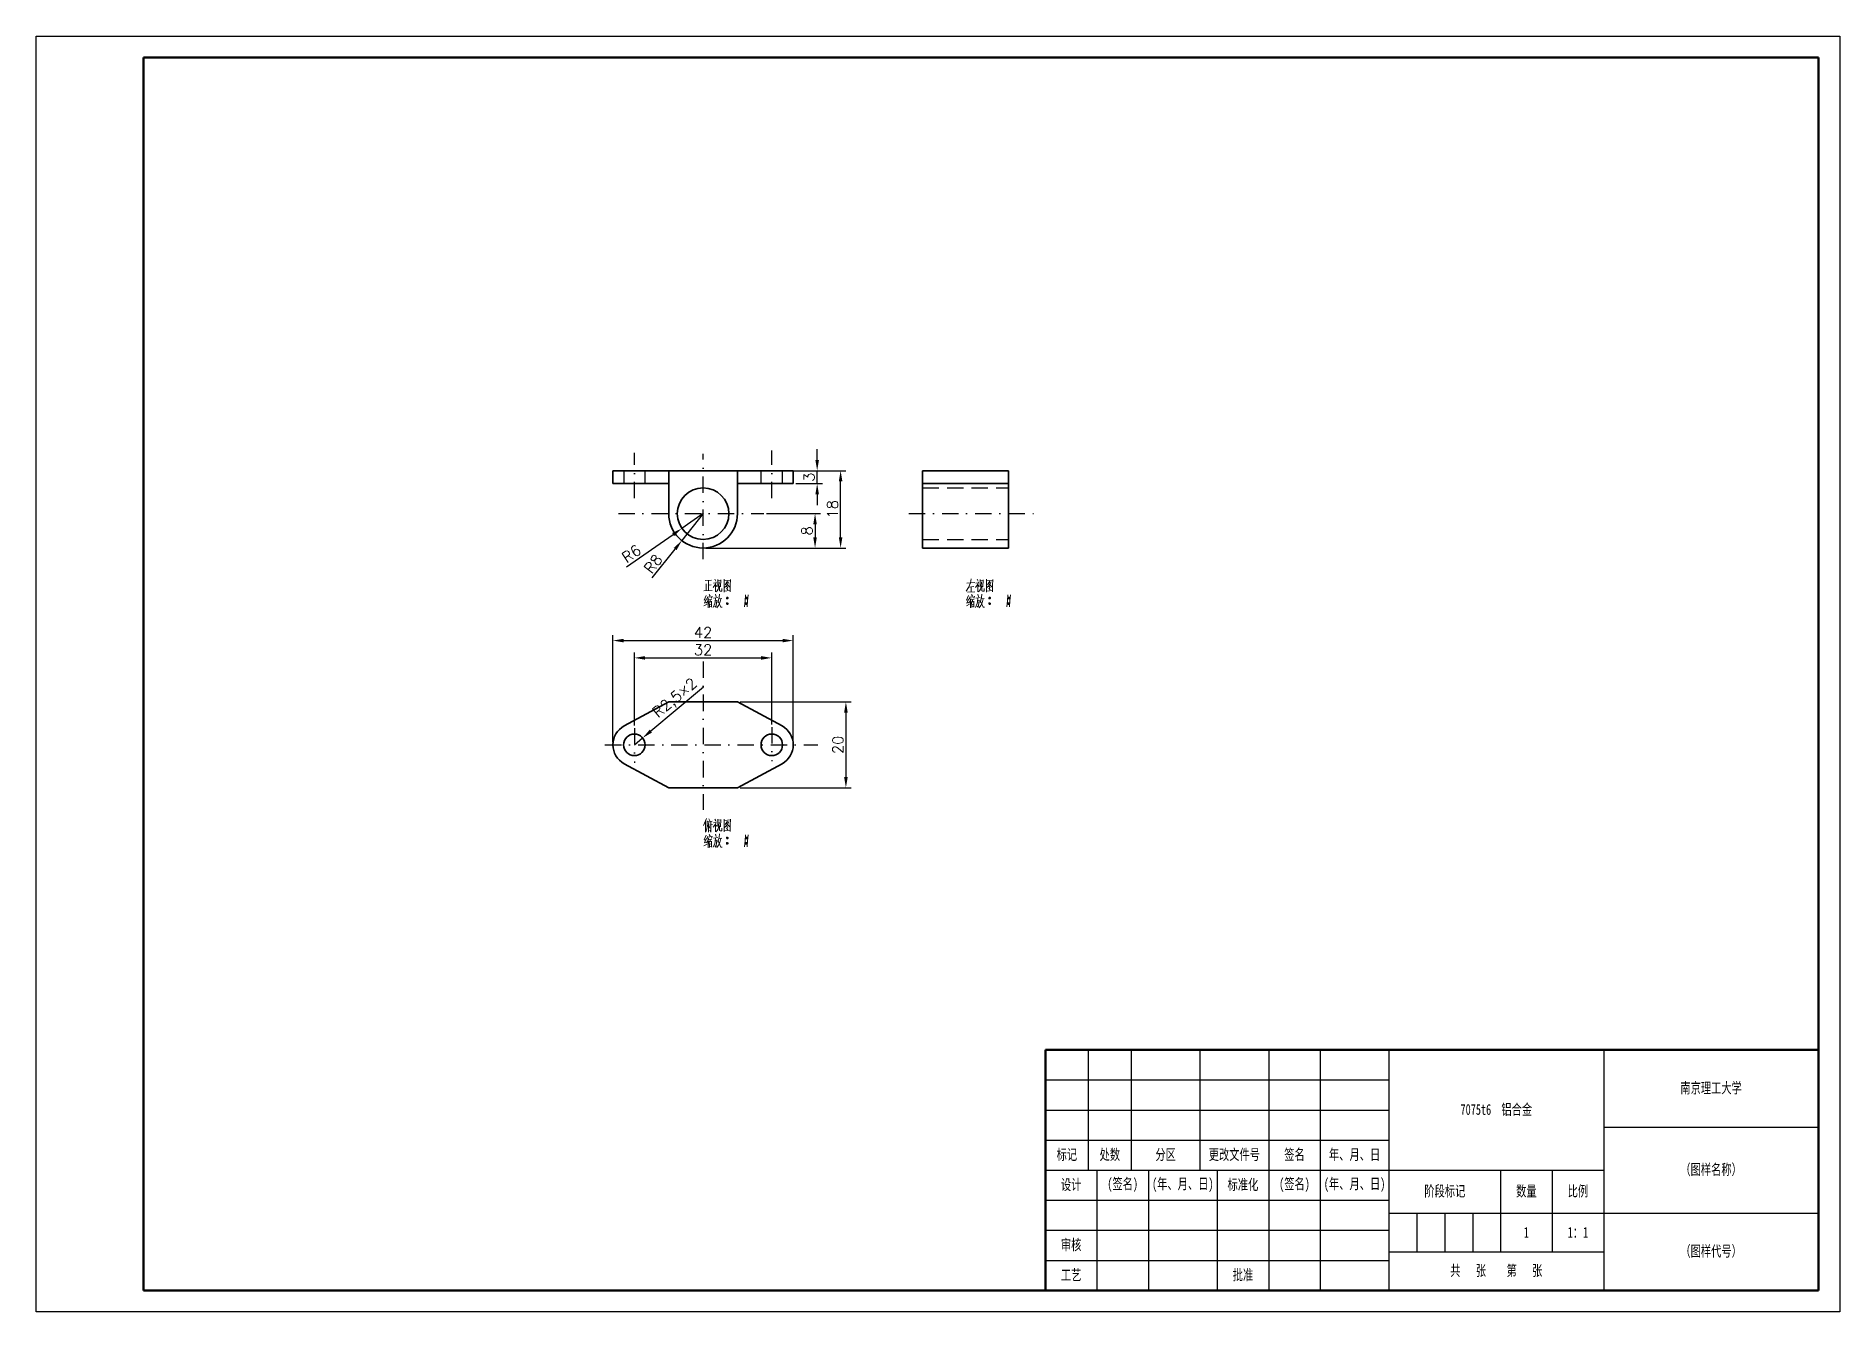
# Model space of a CAD drawing. Header units: millimetres. Extents: x 1605 to 2025, y 934 to 1231.
import ezdxf

# ---------------------------------------------------------------- set-up
doc = ezdxf.new("R2010")
doc.units = ezdxf.units.MM
doc.header["$LTSCALE"] = 0.3
doc.linetypes.add('DASHDOT', pattern=[25.4, 12.7, -6.35, 0, -6.35])
doc.linetypes.add('DASHED', pattern=[19.05, 12.7, -6.35])
for name, color, linetype, lineweight in [('尺寸线', 3, 'Continuous', 25), ('粗实线', 7, 'Continuous', 50), ('细实线', 7, 'Continuous', 25), ('细文本', 7, 'Continuous', 25), ('细点画线', 1, 'DASHDOT', 25), ('虚线', 2, 'DASHED', 25)]:
    doc.layers.add(name, color=color, linetype=linetype, lineweight=lineweight)
doc.styles.add('NUT Standard', font='simfang.ttf', dxfattribs={"width": 0.7, "height": 2.5})
doc.styles.get("Standard").update_dxf_attribs({"font": 'txt', "bigfont": 'gbcbig.shx'})
doc.dimstyles.new('ISO-25', dxfattribs={"dimtxt": 2.5, "dimasz": 2.5, "dimexe": 1.25, "dimexo": 0.625, "dimtad": 1, "dimtxsty": 'Standard', "dimcen": 2.5, "dimadec": 0, "dimazin": 0, "dimtfac": 1, "dimtmove": 0, "dimatfit": 3, "dimfxl": 1, "dimarcsym": 0})

# ---------------------------------------------------------------- blocks, each defined once
blk = doc.blocks.new('*D9')
at = {"layer": 'Defpoints', "color": 0, "transparency": 16777216}
for p in [(1781.5, 1090.34), (1739.5, 1066.07), (1781.5, 1066.07)]:
    blk.add_point(p, dxfattribs=at)
at = {"layer": '尺寸线', "color": 0, "lineweight": -2, "transparency": 16777216}
for p, q in [((1739.5, 1066.69), (1739.5, 1091.59)), ((1742, 1090.34), (1779, 1090.34)), ((1781.5, 1066.69), (1781.5, 1091.59))]:
    blk.add_line(p, q, dxfattribs=at)
at = {"layer": '尺寸线', "color": 0, "transparency": 16777216}
for points in [[(1742, 1090.75), (1742, 1089.92), (1739.5, 1090.34)], [(1779, 1090.75), (1779, 1089.92), (1781.5, 1090.34)]]:
    blk.add_solid(points, dxfattribs=at)
at = {"layer": '尺寸线', "color": 0, "transparency": 16777216, "insert": (1760.5, 1092.21), "char_height": 2.5, "attachment_point": 5}
blk.add_mtext('42', dxfattribs=at)
blk = doc.blocks.new('*D10')
at = {"layer": 'Defpoints', "color": 0, "transparency": 16777216}
for p in [(1776.5, 1086.31), (1744.5, 1069.95), (1776.5, 1070.2)]:
    blk.add_point(p, dxfattribs=at)
at = {"layer": '尺寸线', "color": 0, "lineweight": -2, "transparency": 16777216}
for p, q in [((1744.5, 1070.57), (1744.5, 1087.56)), ((1747, 1086.31), (1774, 1086.31)), ((1776.5, 1070.83), (1776.5, 1087.56))]:
    blk.add_line(p, q, dxfattribs=at)
at = {"layer": '尺寸线', "color": 0, "transparency": 16777216}
for points in [[(1747, 1086.72), (1747, 1085.89), (1744.5, 1086.31)], [(1774, 1086.72), (1774, 1085.89), (1776.5, 1086.31)]]:
    blk.add_solid(points, dxfattribs=at)
at = {"layer": '尺寸线', "color": 0, "transparency": 16777216, "insert": (1760.5, 1088.18), "char_height": 2.5, "attachment_point": 5}
blk.add_mtext('32', dxfattribs=at)
blk = doc.blocks.new('*D11')
at = {"layer": 'Defpoints', "color": 0, "transparency": 16777216}
for p in [(1768.5, 1076.07), (1768.5, 1056.07), (1793.75, 1056.07)]:
    blk.add_point(p, dxfattribs=at)
at = {"layer": '尺寸线', "color": 0, "lineweight": -2, "transparency": 16777216}
for p, q in [((1769.13, 1076.07), (1795, 1076.07)), ((1793.75, 1073.57), (1793.75, 1058.57)), ((1769.13, 1056.07), (1795, 1056.07))]:
    blk.add_line(p, q, dxfattribs=at)
at = {"layer": '尺寸线', "color": 0, "transparency": 16777216}
for points in [[(1793.34, 1073.57), (1794.17, 1073.57), (1793.75, 1076.07)], [(1793.34, 1058.57), (1794.17, 1058.57), (1793.75, 1056.07)]]:
    blk.add_solid(points, dxfattribs=at)
at = {"layer": '尺寸线', "color": 0, "transparency": 16777216, "insert": (1791.88, 1066.07), "char_height": 2.5, "attachment_point": 5, "rotation": 90}
blk.add_mtext('20', dxfattribs=at)
blk = doc.blocks.new('*D12')
at = {"layer": 'Defpoints', "color": 0, "transparency": 16777216}
for p in [(1760.5, 1119.89), (1755.58, 1116.46)]:
    blk.add_point(p, dxfattribs=at)
at = {"layer": '尺寸线', "color": 0, "lineweight": -2, "transparency": 16777216}
for p, q in [((1760.5, 1119.89), (1755.58, 1116.46)), ((1742.67, 1107.49), (1753.52, 1115.04))]:
    blk.add_line(p, q, dxfattribs=at)
at = {"layer": '尺寸线', "color": 0, "transparency": 16777216}
blk.add_solid([(1753.29, 1115.38), (1753.76, 1114.69), (1755.58, 1116.46)], dxfattribs=at)
at = {"layer": '尺寸线', "color": 0, "transparency": 16777216, "insert": (1743.83, 1110.57), "char_height": 2.5, "attachment_point": 5, "rotation": 34.8247}
blk.add_mtext('R6', dxfattribs=at)
blk = doc.blocks.new('*D13')
at = {"layer": 'Defpoints', "color": 0, "transparency": 16777216}
for p in [(1760.5, 1119.89), (1755.54, 1113.61)]:
    blk.add_point(p, dxfattribs=at)
at = {"layer": '尺寸线', "color": 0, "lineweight": -2, "transparency": 16777216}
for p, q in [((1760.5, 1119.89), (1755.54, 1113.61)), ((1748.67, 1104.93), (1753.99, 1111.65))]:
    blk.add_line(p, q, dxfattribs=at)
at = {"layer": '尺寸线', "color": 0, "transparency": 16777216}
blk.add_solid([(1753.66, 1111.91), (1754.32, 1111.39), (1755.54, 1113.61)], dxfattribs=at)
at = {"layer": '尺寸线', "color": 0, "transparency": 16777216, "insert": (1748.88, 1108.21), "char_height": 2.5, "attachment_point": 5, "rotation": 51.678}
blk.add_mtext('R8', dxfattribs=at)
blk = doc.blocks.new('*D14')
at = {"layer": 'Defpoints', "color": 0, "transparency": 16777216}
for p in [(1746.42, 1067.67), (1744.5, 1066.07)]:
    blk.add_point(p, dxfattribs=at)
at = {"layer": '尺寸线', "color": 0, "lineweight": -2, "transparency": 16777216}
for p, q in [((1760.63, 1079.49), (1748.34, 1069.26)), ((1744.5, 1066.07), (1746.42, 1067.67))]:
    blk.add_line(p, q, dxfattribs=at)
at = {"layer": '尺寸线', "color": 0, "transparency": 16777216}
blk.add_solid([(1748.08, 1069.59), (1748.61, 1068.94), (1746.42, 1067.67)], dxfattribs=at)
at = {"layer": '尺寸线', "color": 0, "transparency": 16777216, "insert": (1754.12, 1076.78), "char_height": 2.5, "attachment_point": 5, "rotation": 39.7571}
blk.add_mtext('R2,5×2', dxfattribs=at)
blk = doc.blocks.new('*D15')
at = {"layer": 'Defpoints', "color": 0, "transparency": 16777216}
for p in [(1760.5, 1129.89), (1792.52, 1129.89), (1760.5, 1111.89)]:
    blk.add_point(p, dxfattribs=at)
at = {"layer": '尺寸线', "color": 0, "lineweight": -2, "transparency": 16777216}
for p, q in [((1761.13, 1129.89), (1793.77, 1129.89)), ((1792.52, 1114.39), (1792.52, 1127.39)), ((1761.13, 1111.89), (1793.77, 1111.89))]:
    blk.add_line(p, q, dxfattribs=at)
at = {"layer": '尺寸线', "color": 0, "transparency": 16777216}
for points in [[(1792.1, 1127.39), (1792.94, 1127.39), (1792.52, 1129.89)], [(1792.1, 1114.39), (1792.94, 1114.39), (1792.52, 1111.89)]]:
    blk.add_solid(points, dxfattribs=at)
at = {"layer": '尺寸线', "color": 0, "transparency": 16777216, "insert": (1790.64, 1120.89), "char_height": 2.5, "attachment_point": 5, "rotation": 90}
blk.add_mtext('18', dxfattribs=at)
blk = doc.blocks.new('*D16')
at = {"layer": 'Defpoints', "color": 0, "transparency": 16777216}
for p in [(1781.5, 1129.89), (1787.06, 1129.89), (1781.5, 1126.89)]:
    blk.add_point(p, dxfattribs=at)
at = {"layer": '尺寸线', "color": 0, "lineweight": -2, "transparency": 16777216}
for p, q in [((1787.06, 1132.39), (1787.06, 1134.89)), ((1782.13, 1129.89), (1788.31, 1129.89)), ((1787.06, 1126.89), (1787.06, 1129.89)), ((1782.13, 1126.89), (1788.31, 1126.89)), ((1787.06, 1124.39), (1787.06, 1121.89))]:
    blk.add_line(p, q, dxfattribs=at)
at = {"layer": '尺寸线', "color": 0, "transparency": 16777216}
for points in [[(1786.65, 1132.39), (1787.48, 1132.39), (1787.06, 1129.89)], [(1786.65, 1124.39), (1787.48, 1124.39), (1787.06, 1126.89)]]:
    blk.add_solid(points, dxfattribs=at)
at = {"layer": '尺寸线', "color": 0, "transparency": 16777216, "insert": (1785.19, 1128.39), "char_height": 2.5, "attachment_point": 5, "rotation": 90}
blk.add_mtext('3', dxfattribs=at)
blk = doc.blocks.new('*D17')
at = {"layer": 'Defpoints', "color": 0, "transparency": 16777216}
for p in [(1774.61, 1119.89), (1760.5, 1111.89), (1786.57, 1111.89)]:
    blk.add_point(p, dxfattribs=at)
at = {"layer": '尺寸线', "color": 0, "lineweight": -2, "transparency": 16777216}
for p, q in [((1775.24, 1119.89), (1787.82, 1119.89)), ((1786.57, 1117.39), (1786.57, 1114.39)), ((1761.13, 1111.89), (1787.82, 1111.89))]:
    blk.add_line(p, q, dxfattribs=at)
at = {"layer": '尺寸线', "color": 0, "transparency": 16777216}
for points in [[(1786.15, 1117.39), (1786.98, 1117.39), (1786.57, 1119.89)], [(1786.15, 1114.39), (1786.98, 1114.39), (1786.57, 1111.89)]]:
    blk.add_solid(points, dxfattribs=at)
at = {"layer": '尺寸线', "color": 0, "transparency": 16777216, "insert": (1784.69, 1115.89), "char_height": 2.5, "attachment_point": 5, "rotation": 90}
blk.add_mtext('8', dxfattribs=at)

msp = doc.modelspace()

# ---------------------------------------------------------------- linework, layer by layer
for p, q in [((1605.196, 1231.059), (2025.196, 1231.059)), ((1605.196, 934.059), (1605.196, 1231.059)), ((2025.196, 1231.059), (2025.196, 934.059)), ((2025.196, 934.059), (1605.196, 934.059))]:
    msp.add_line(p, q)
at = {"color": 7, "lineweight": 35}
for p, q in [((1739.501, 1129.89), (1742.126, 1129.89)), ((1739.501, 1126.89), (1739.501, 1129.89)), ((1752.501, 1129.89), (1742.126, 1129.89)), ((1752.501, 1129.89), (1768.501, 1129.89)), ((1752.501, 1126.89), (1752.501, 1129.89)), ((1768.501, 1129.89), (1778.876, 1129.89)), ((1768.501, 1126.89), (1768.501, 1129.89)), ((1778.876, 1129.89), (1781.501, 1129.89)), ((1781.501, 1126.89), (1781.501, 1129.89)), ((1811.583, 1129.89), (1817.183, 1129.89)), ((1811.583, 1126.89), (1811.583, 1129.89)), ((1817.183, 1129.89), (1825.983, 1129.89)), ((1831.583, 1129.89), (1825.983, 1129.89)), ((1831.583, 1126.89), (1831.583, 1129.89)), ((1742.126, 1126.89), (1739.501, 1126.89)), ((1752.501, 1126.89), (1742.126, 1126.89)), ((1752.501, 1119.89), (1752.501, 1126.89)), ((1768.501, 1119.89), (1768.501, 1126.89)), ((1768.501, 1126.89), (1778.876, 1126.89)), ((1781.501, 1126.89), (1778.876, 1126.89)), ((1811.583, 1119.89), (1811.583, 1126.89)), ((1811.583, 1126.89), (1817.183, 1126.89)), ((1825.983, 1126.89), (1817.183, 1126.89)), ((1831.583, 1126.89), (1825.983, 1126.89)), ((1831.583, 1119.89), (1831.583, 1126.89)), ((1811.583, 1111.89), (1811.583, 1119.89)), ((1831.583, 1111.89), (1831.583, 1119.89)), ((1811.583, 1111.89), (1831.583, 1111.89)), ((1752.501, 1076.067), (1742.126, 1070.467)), ((1752.501, 1076.067), (1768.501, 1076.067)), ((1768.501, 1076.067), (1778.876, 1070.467)), ((1752.501, 1056.067), (1742.126, 1061.667)), ((1768.501, 1056.067), (1778.876, 1061.667)), ((1752.501, 1056.067), (1768.501, 1056.067))]:
    msp.add_line(p, q, dxfattribs=at)
at = {"color": 7, "lineweight": 13}
for points in [[(1763.196, 1104.61), (1763.476, 1104.19)], [(1765.401, 1104.61), (1765.401, 1103.14), (1765.401, 1101.635)], [(1822.948, 1104.715), (1822.738, 1103.77)], [(1824.278, 1104.61), (1824.558, 1104.19)], [(1826.483, 1104.61), (1826.483, 1103.14), (1826.483, 1101.635)], [(1760.676, 1101.915), (1762.636, 1102.02)], [(1761.236, 1100.865), (1760.781, 1099.78)], [(1760.956, 1104.33), (1762.461, 1104.4)], [(1761.236, 1103.525), (1761.236, 1101.95)], [(1761.551, 1100.55), (1761.446, 1099.99)], [(1761.551, 1100.41), (1762.601, 1100.55)], [(1761.726, 1104.33), (1761.726, 1103.175), (1761.726, 1101.985)], [(1761.726, 1103.21), (1762.356, 1103.28)], [(1761.936, 1101.04), (1762.111, 1100.655)], [(1762.636, 1100.655), (1762.496, 1100.2)], [(1763.546, 1103.945), (1763.371, 1103.455), (1762.881, 1102.72)], [(1762.916, 1103.735), (1763.476, 1103.805)], [(1763.371, 1103.455), (1763.371, 1101.67)], [(1763.371, 1103.28), (1763.686, 1102.965)], [(1763.406, 1101.11), (1763.511, 1100.55)], [(1763.476, 1101.67), (1763.756, 1101.95)], [(1763.756, 1101.95), (1764.001, 1102.3)], [(1763.966, 1104.575), (1763.966, 1102.895)], [(1764.631, 1104.4), (1763.966, 1104.33)], [(1764.176, 1102.93), (1764.001, 1102.3)], [(1764.246, 1100.41), (1764.106, 1099.78)], [(1764.281, 1103.98), (1764.176, 1102.93)], [(1764.316, 1101.145), (1764.246, 1100.41)], [(1764.316, 1101.95), (1764.316, 1103.035)], [(1764.456, 1101.845), (1764.316, 1101.95)], [(1764.876, 1101.845), (1764.456, 1101.845)], [(1764.561, 1102.825), (1764.631, 1104.505)], [(1764.876, 1102.475), (1764.876, 1101.845)], [(1765.401, 1104.575), (1765.401, 1103.175), (1765.401, 1101.775)], [(1766.871, 1104.435), (1765.401, 1104.295)], [(1765.401, 1101.88), (1766.766, 1101.985)], [(1765.471, 1102.685), (1765.961, 1103.105)], [(1766.171, 1104.155), (1765.611, 1103.35)], [(1765.926, 1103.595), (1766.626, 1102.86)], [(1765.926, 1102.51), (1766.276, 1102.125)], [(1765.961, 1103.805), (1766.416, 1103.875)], [(1765.961, 1103.105), (1766.171, 1103.385)], [(1766.031, 1102.895), (1766.276, 1102.615)], [(1766.171, 1103.385), (1766.521, 1104.015)], [(1766.626, 1102.86), (1766.801, 1102.895)], [(1766.836, 1101.705), (1766.836, 1101.81), (1766.766, 1101.985)], [(1766.836, 1101.81), (1766.836, 1103.175), (1766.871, 1104.575)], [(1770.371, 1100.97), (1770.266, 1099.57), (1770.161, 1098.17)], [(1770.966, 1100.97), (1770.861, 1099.57), (1770.756, 1098.17)], [(1822.283, 1102.72), (1821.723, 1101.845)], [(1822.318, 1100.865), (1821.863, 1099.78)], [(1821.933, 1103.7), (1823.753, 1103.84)], [(1822.038, 1101.6), (1823.753, 1101.705)], [(1822.738, 1103.77), (1822.283, 1102.72)], [(1822.423, 1102.79), (1823.508, 1102.895)], [(1822.633, 1100.55), (1822.528, 1099.99)], [(1822.633, 1100.41), (1823.683, 1100.55)], [(1822.948, 1102.825), (1822.913, 1101.635)], [(1823.018, 1101.04), (1823.193, 1100.655)], [(1823.718, 1100.655), (1823.578, 1100.2)], [(1824.628, 1103.945), (1824.453, 1103.455), (1823.963, 1102.72)], [(1823.998, 1103.735), (1824.558, 1103.805)], [(1824.453, 1103.455), (1824.453, 1101.67)], [(1824.453, 1103.28), (1824.768, 1102.965)], [(1824.488, 1101.11), (1824.593, 1100.55)], [(1824.558, 1101.67), (1824.838, 1101.95)], [(1824.838, 1101.95), (1825.083, 1102.3)], [(1825.048, 1104.575), (1825.048, 1102.895)], [(1825.713, 1104.4), (1825.048, 1104.33)], [(1825.258, 1102.93), (1825.083, 1102.3)], [(1825.328, 1100.41), (1825.188, 1099.78)], [(1825.363, 1103.98), (1825.258, 1102.93)], [(1825.398, 1101.145), (1825.328, 1100.41)], [(1825.398, 1101.95), (1825.398, 1103.035)], [(1825.538, 1101.845), (1825.398, 1101.95)], [(1825.958, 1101.845), (1825.538, 1101.845)], [(1825.643, 1102.825), (1825.713, 1104.505)], [(1825.958, 1102.475), (1825.958, 1101.845)], [(1826.483, 1104.575), (1826.483, 1103.175), (1826.483, 1101.775)], [(1827.953, 1104.435), (1826.483, 1104.295)], [(1826.483, 1101.88), (1827.848, 1101.985)], [(1826.553, 1102.685), (1827.043, 1103.105)], [(1827.253, 1104.155), (1826.693, 1103.35)], [(1827.008, 1103.595), (1827.708, 1102.86)], [(1827.008, 1102.51), (1827.358, 1102.125)], [(1827.043, 1103.805), (1827.498, 1103.875)], [(1827.043, 1103.105), (1827.253, 1103.385)], [(1827.113, 1102.895), (1827.358, 1102.615)], [(1827.253, 1103.385), (1827.603, 1104.015)], [(1827.708, 1102.86), (1827.883, 1102.895)], [(1827.918, 1101.705), (1827.918, 1101.81), (1827.848, 1101.985)], [(1827.918, 1101.81), (1827.918, 1103.175), (1827.953, 1104.575)], [(1831.453, 1100.97), (1831.348, 1099.57), (1831.243, 1098.17)], [(1832.048, 1100.97), (1831.943, 1099.57), (1831.838, 1098.17)], [(1760.711, 1098.415), (1761.411, 1098.8)], [(1761.166, 1099.85), (1760.746, 1099.71)], [(1760.816, 1099.08), (1761.341, 1099.255)], [(1761.306, 1100.095), (1760.851, 1099.08)], [(1761.621, 1099.57), (1761.306, 1099.08)], [(1761.796, 1100.13), (1761.621, 1099.57)], [(1761.656, 1099.64), (1761.656, 1097.925)], [(1761.866, 1099.85), (1762.566, 1099.955)], [(1761.936, 1099.43), (1761.971, 1098.03)], [(1761.936, 1099.325), (1762.461, 1099.395)], [(1761.971, 1098.765), (1762.356, 1098.835)], [(1762.426, 1098.275), (1762.006, 1098.205)], [(1762.181, 1099.885), (1762.111, 1099.325)], [(1762.496, 1099.5), (1762.426, 1098.1)], [(1763.406, 1100.27), (1763.301, 1099.36), (1763.196, 1098.94), (1762.881, 1098.065)], [(1762.916, 1100.2), (1763.966, 1100.34)], [(1763.721, 1099.78), (1763.616, 1098.94), (1763.476, 1098.1), (1763.266, 1098.38)], [(1763.336, 1099.605), (1763.721, 1099.675)], [(1764.106, 1098.52), (1763.721, 1097.995)], [(1764.106, 1099.78), (1763.931, 1099.22)], [(1764.036, 1099.535), (1764.596, 1098.1)], [(1764.386, 1099.15), (1764.106, 1098.52)], [(1764.176, 1100.025), (1764.876, 1100.165)], [(1764.596, 1100.095), (1764.386, 1099.15)], [(1764.596, 1098.1), (1764.911, 1098.1)], [(1765.926, 1100.235), (1766.311, 1100.235)], [(1765.926, 1098.975), (1766.311, 1098.975)], [(1765.961, 1100.34), (1766.276, 1100.34)], [(1765.961, 1100.095), (1766.276, 1100.095)], [(1765.961, 1099.08), (1766.276, 1099.08)], [(1765.961, 1098.835), (1766.276, 1098.835)], [(1770.371, 1100.235), (1770.756, 1100.235)], [(1770.371, 1098.975), (1770.756, 1098.975)], [(1770.406, 1100.34), (1770.721, 1100.34)], [(1770.406, 1100.095), (1770.721, 1100.095)], [(1770.406, 1099.08), (1770.721, 1099.08)], [(1770.406, 1098.835), (1770.721, 1098.835)], [(1821.793, 1098.415), (1822.493, 1098.8)], [(1822.248, 1099.85), (1821.828, 1099.71)], [(1821.898, 1099.08), (1822.423, 1099.255)], [(1822.388, 1100.095), (1821.933, 1099.08)], [(1822.703, 1099.57), (1822.388, 1099.08)], [(1822.878, 1100.13), (1822.703, 1099.57)], [(1822.738, 1099.64), (1822.738, 1097.925)], [(1822.948, 1099.85), (1823.648, 1099.955)], [(1823.018, 1099.43), (1823.053, 1098.03)], [(1823.018, 1099.325), (1823.543, 1099.395)], [(1823.053, 1098.765), (1823.438, 1098.835)], [(1823.508, 1098.275), (1823.088, 1098.205)], [(1823.263, 1099.885), (1823.193, 1099.325)], [(1823.578, 1099.5), (1823.508, 1098.1)], [(1824.488, 1100.27), (1824.383, 1099.36), (1824.278, 1098.94), (1823.963, 1098.065)], [(1823.998, 1100.2), (1825.048, 1100.34)], [(1824.803, 1099.78), (1824.698, 1098.94), (1824.558, 1098.1), (1824.348, 1098.38)], [(1824.418, 1099.605), (1824.803, 1099.675)], [(1825.188, 1098.52), (1824.803, 1097.995)], [(1825.188, 1099.78), (1825.013, 1099.22)], [(1825.118, 1099.535), (1825.678, 1098.1)], [(1825.468, 1099.15), (1825.188, 1098.52)], [(1825.258, 1100.025), (1825.958, 1100.165)], [(1825.678, 1100.095), (1825.468, 1099.15)], [(1825.678, 1098.1), (1825.993, 1098.1)], [(1827.008, 1100.235), (1827.393, 1100.235)], [(1827.008, 1098.975), (1827.393, 1098.975)], [(1827.043, 1100.34), (1827.358, 1100.34)], [(1827.043, 1100.095), (1827.358, 1100.095)], [(1827.043, 1099.08), (1827.358, 1099.08)], [(1827.043, 1098.835), (1827.358, 1098.835)], [(1831.453, 1100.235), (1831.838, 1100.235)], [(1831.453, 1098.975), (1831.838, 1098.975)], [(1831.488, 1100.34), (1831.803, 1100.34)], [(1831.488, 1100.095), (1831.803, 1100.095)], [(1831.488, 1099.08), (1831.803, 1099.08)], [(1831.488, 1098.835), (1831.803, 1098.835)], [(1761.306, 1048.892), (1760.606, 1047.282)], [(1761.061, 1048.227), (1761.061, 1047.002), (1761.061, 1045.742)], [(1761.341, 1046.477), (1761.166, 1045.847)], [(1761.446, 1047.107), (1761.341, 1046.477)], [(1761.481, 1048.402), (1761.446, 1047.107)], [(1761.481, 1048.157), (1762.601, 1048.332)], [(1761.761, 1047.527), (1761.516, 1047.072)], [(1761.866, 1048.052), (1761.761, 1047.527)], [(1761.761, 1047.527), (1761.761, 1045.777)], [(1761.866, 1048.857), (1762.076, 1048.367)], [(1761.866, 1047.352), (1762.671, 1047.492)], [(1761.936, 1047.107), (1762.076, 1046.687)], [(1762.321, 1045.742), (1762.041, 1046.197)], [(1762.321, 1048.157), (1762.321, 1046.967), (1762.321, 1045.742)], [(1763.546, 1048.122), (1763.371, 1047.632), (1762.881, 1046.897)], [(1762.916, 1047.912), (1763.476, 1047.982)], [(1763.196, 1048.787), (1763.476, 1048.367)], [(1763.371, 1047.632), (1763.371, 1045.847)], [(1763.371, 1047.457), (1763.686, 1047.142)], [(1763.476, 1045.847), (1763.756, 1046.127)], [(1763.756, 1046.127), (1764.001, 1046.477)], [(1763.966, 1048.752), (1763.966, 1047.072)], [(1764.631, 1048.577), (1763.966, 1048.507)], [(1764.176, 1047.107), (1764.001, 1046.477)], [(1764.281, 1048.157), (1764.176, 1047.107)], [(1764.316, 1046.127), (1764.316, 1047.212)], [(1764.456, 1046.022), (1764.316, 1046.127)], [(1764.876, 1046.022), (1764.456, 1046.022)], [(1764.561, 1047.002), (1764.631, 1048.682)], [(1764.876, 1046.652), (1764.876, 1046.022)], [(1765.401, 1048.787), (1765.401, 1047.317), (1765.401, 1045.812)], [(1765.401, 1048.752), (1765.401, 1047.352), (1765.401, 1045.952)], [(1766.871, 1048.612), (1765.401, 1048.472)], [(1765.401, 1046.057), (1766.766, 1046.162)], [(1765.471, 1046.862), (1765.961, 1047.282)], [(1766.171, 1048.332), (1765.611, 1047.527)], [(1765.926, 1047.772), (1766.626, 1047.037)], [(1765.926, 1046.687), (1766.276, 1046.302)], [(1765.961, 1047.982), (1766.416, 1048.052)], [(1765.961, 1047.282), (1766.171, 1047.562)], [(1766.031, 1047.072), (1766.276, 1046.792)], [(1766.171, 1047.562), (1766.521, 1048.192)], [(1766.626, 1047.037), (1766.801, 1047.072)], [(1766.836, 1045.882), (1766.836, 1045.987), (1766.766, 1046.162)], [(1766.836, 1045.987), (1766.836, 1047.352), (1766.871, 1048.752)], [(1760.711, 1042.592), (1761.411, 1042.977)], [(1761.166, 1044.027), (1760.746, 1043.887)], [(1761.236, 1045.042), (1760.781, 1043.957)], [(1760.816, 1043.257), (1761.341, 1043.432)], [(1761.306, 1044.272), (1760.851, 1043.257)], [(1761.621, 1043.747), (1761.306, 1043.257)], [(1761.551, 1044.727), (1761.446, 1044.167)], [(1761.551, 1044.587), (1762.601, 1044.727)], [(1761.796, 1044.307), (1761.621, 1043.747)], [(1761.656, 1043.817), (1761.656, 1042.102)], [(1761.866, 1044.027), (1762.566, 1044.132)], [(1761.936, 1045.217), (1762.111, 1044.832)], [(1761.936, 1043.607), (1761.971, 1042.207)], [(1761.936, 1043.502), (1762.461, 1043.572)], [(1761.971, 1042.942), (1762.356, 1043.012)], [(1762.426, 1042.452), (1762.006, 1042.382)], [(1762.181, 1044.062), (1762.111, 1043.502)], [(1762.496, 1043.677), (1762.426, 1042.277)], [(1762.636, 1044.832), (1762.496, 1044.377)], [(1763.406, 1044.447), (1763.301, 1043.537), (1763.196, 1043.117), (1762.881, 1042.242)], [(1762.916, 1044.377), (1763.966, 1044.517)], [(1763.721, 1043.957), (1763.616, 1043.117), (1763.476, 1042.277), (1763.266, 1042.557)], [(1763.336, 1043.782), (1763.721, 1043.852)], [(1763.406, 1045.287), (1763.511, 1044.727)], [(1764.106, 1042.697), (1763.721, 1042.172)], [(1764.106, 1043.957), (1763.931, 1043.397)], [(1764.036, 1043.712), (1764.596, 1042.277)], [(1764.246, 1044.587), (1764.106, 1043.957)], [(1764.386, 1043.327), (1764.106, 1042.697)], [(1764.176, 1044.202), (1764.876, 1044.342)], [(1764.316, 1045.322), (1764.246, 1044.587)], [(1764.596, 1044.272), (1764.386, 1043.327)], [(1764.596, 1042.277), (1764.911, 1042.277)], [(1765.926, 1044.412), (1766.311, 1044.412)], [(1765.926, 1043.152), (1766.311, 1043.152)], [(1765.961, 1044.517), (1766.276, 1044.517)], [(1765.961, 1044.272), (1766.276, 1044.272)], [(1765.961, 1043.257), (1766.276, 1043.257)], [(1765.961, 1043.012), (1766.276, 1043.012)], [(1770.371, 1045.147), (1770.266, 1043.747), (1770.161, 1042.347)], [(1770.371, 1044.412), (1770.756, 1044.412)], [(1770.371, 1043.152), (1770.756, 1043.152)], [(1770.406, 1044.517), (1770.721, 1044.517)], [(1770.406, 1044.272), (1770.721, 1044.272)], [(1770.406, 1043.257), (1770.721, 1043.257)], [(1770.406, 1043.012), (1770.721, 1043.012)], [(1770.966, 1045.147), (1770.861, 1043.747), (1770.756, 1042.347)]]:
    msp.add_lwpolyline(points, dxfattribs=at)
for points in [[(1766.031, 1100.025), (1766.206, 1100.025), (1766.311, 1100.13), (1766.311, 1100.305), (1766.206, 1100.41), (1766.031, 1100.41), (1765.926, 1100.305), (1765.926, 1100.13)], [(1770.476, 1100.025), (1770.651, 1100.025), (1770.756, 1100.13), (1770.756, 1100.305), (1770.651, 1100.41), (1770.476, 1100.41), (1770.371, 1100.305), (1770.371, 1100.13)], [(1827.113, 1100.025), (1827.288, 1100.025), (1827.393, 1100.13), (1827.393, 1100.305), (1827.288, 1100.41), (1827.113, 1100.41), (1827.008, 1100.305), (1827.008, 1100.13)], [(1831.558, 1100.025), (1831.733, 1100.025), (1831.838, 1100.13), (1831.838, 1100.305), (1831.733, 1100.41), (1831.558, 1100.41), (1831.453, 1100.305), (1831.453, 1100.13)], [(1766.031, 1098.765), (1766.206, 1098.765), (1766.311, 1098.87), (1766.311, 1099.045), (1766.206, 1099.15), (1766.031, 1099.15), (1765.926, 1099.045), (1765.926, 1098.87)], [(1770.476, 1098.765), (1770.651, 1098.765), (1770.756, 1098.87), (1770.756, 1099.045), (1770.651, 1099.15), (1770.476, 1099.15), (1770.371, 1099.045), (1770.371, 1098.87)], [(1827.113, 1098.765), (1827.288, 1098.765), (1827.393, 1098.87), (1827.393, 1099.045), (1827.288, 1099.15), (1827.113, 1099.15), (1827.008, 1099.045), (1827.008, 1098.87)], [(1831.558, 1098.765), (1831.733, 1098.765), (1831.838, 1098.87), (1831.838, 1099.045), (1831.733, 1099.15), (1831.558, 1099.15), (1831.453, 1099.045), (1831.453, 1098.87)], [(1766.031, 1044.202), (1766.206, 1044.202), (1766.311, 1044.307), (1766.311, 1044.482), (1766.206, 1044.587), (1766.031, 1044.587), (1765.926, 1044.482), (1765.926, 1044.307)], [(1766.031, 1042.942), (1766.206, 1042.942), (1766.311, 1043.047), (1766.311, 1043.222), (1766.206, 1043.327), (1766.031, 1043.327), (1765.926, 1043.222), (1765.926, 1043.047)], [(1770.476, 1044.202), (1770.651, 1044.202), (1770.756, 1044.307), (1770.756, 1044.482), (1770.651, 1044.587), (1770.476, 1044.587), (1770.371, 1044.482), (1770.371, 1044.307)], [(1770.476, 1042.942), (1770.651, 1042.942), (1770.756, 1043.047), (1770.756, 1043.222), (1770.651, 1043.327), (1770.476, 1043.327), (1770.371, 1043.222), (1770.371, 1043.047)]]:
    msp.add_lwpolyline(points, close=True, dxfattribs=at)
at = {"color": 7, "lineweight": 35}
for centre, radius in [((1760.501, 1119.89), 6), ((1744.501, 1066.067), 2.5), ((1776.501, 1066.067), 2.5)]:
    msp.add_circle(centre, radius, dxfattribs=at)
for centre, radius, start, end in [((1760.501, 1119.89), 8, 180.00001, 0), ((1744.501, 1066.067), 5, 118.35865, 241.64135), ((1776.501, 1066.067), 5, 298.35866, 61.64134)]:
    msp.add_arc(centre, radius, start, end, dxfattribs=at)
at = {"layer": '粗实线'}
for p, q in [((1630.196, 1226.059), (2020.196, 1226.059)), ((1630.196, 939.059), (1630.196, 1226.059)), ((2020.196, 1226.059), (2020.196, 939.059)), ((1840.196, 995.059), (2020.196, 995.059)), ((1840.196, 939.059), (1840.196, 995.059)), ((2020.196, 939.059), (1630.196, 939.059)), ((1840.196, 939.059), (2020.196, 939.059))]:
    msp.add_line(p, q, dxfattribs=at)
at = {"layer": '细实线'}
for p, q in [((1850.196, 995.059), (1850.196, 967.059)), ((1860.196, 995.059), (1860.196, 967.059)), ((1876.196, 995.059), (1876.196, 967.059)), ((1892.196, 995.059), (1892.196, 967.059)), ((1904.196, 995.059), (1904.196, 967.059)), ((1920.196, 995.059), (1920.196, 939.059)), ((1970.196, 995.059), (1970.196, 939.059)), ((1840.196, 988.059), (1920.196, 988.059)), ((1840.196, 981.059), (1920.196, 981.059)), ((1970.196, 977.059), (2020.196, 977.059)), ((1840.196, 974.059), (1920.196, 974.059)), ((1840.196, 967.059), (1970.196, 967.059)), ((1852.196, 967.059), (1852.196, 939.059)), ((1864.196, 967.059), (1864.196, 939.059)), ((1880.196, 967.059), (1880.196, 939.059)), ((1892.196, 967.059), (1892.196, 939.059)), ((1904.196, 967.059), (1904.196, 939.059)), ((1946.196, 967.059), (1946.196, 948.059)), ((1958.196, 967.059), (1958.196, 948.059)), ((1840.196, 960.059), (1920.196, 960.059)), ((1920.196, 957.059), (2020.196, 957.059)), ((1926.696, 957.059), (1926.696, 948.059)), ((1933.196, 957.059), (1933.196, 948.059)), ((1939.696, 957.059), (1939.696, 948.059)), ((1840.196, 953.059), (1920.196, 953.059)), ((1840.196, 946.059), (1920.196, 946.059)), ((1920.196, 948.059), (1970.196, 948.059))]:
    msp.add_line(p, q, dxfattribs=at)
at = {"layer": '细点画线'}
for p, q in [((1744.501, 1123.496), (1744.501, 1134.026)), ((1776.501, 1123.496), (1776.501, 1134.618)), ((1760.501, 1109.303), (1760.501, 1133.839)), ((1740.784, 1119.89), (1774.611, 1119.89)), ((1808.42, 1119.89), (1838.012, 1119.89)), ((1760.501, 1085.47), (1760.501, 1050.954)), ((1744.501, 1069.946), (1744.501, 1061.912)), ((1776.501, 1070.204), (1776.501, 1062.285)), ((1737.658, 1066.067), (1787.201, 1066.067))]:
    msp.add_line(p, q, dxfattribs=at)
at = {"layer": '虚线'}
for p, q in [((1742.126, 1126.89), (1742.126, 1129.89)), ((1747.001, 1126.89), (1747.001, 1129.89)), ((1774.001, 1126.89), (1774.001, 1129.89)), ((1779.001, 1126.89), (1779.001, 1129.89)), ((1811.583, 1125.89), (1831.583, 1125.89)), ((1811.583, 1113.89), (1831.583, 1113.89))]:
    msp.add_line(p, q, dxfattribs=at)

# ---------------------------------------------------------------- texts
at = {"layer": '粗实线', "char_height": 2.5, "attachment_point": 5, "style": 'NUT Standard'}
for s, insert in [('\\pxqc;{\\fFangSong|b0|i0|c134|p49;1}', (1952.196, 952.559)), ('\\pxqc;{\\fFangSong|b0|i0|c134|p49;1：1}', (1964.196, 952.559))]:
    msp.add_mtext_dynamic_manual_height_columns(s, width=12, gutter_width=12.5, heights=[0], dxfattribs=dict(at, insert=insert))
at = {"layer": '细文本', "char_height": 2.5, "attachment_point": 5, "style": 'NUT Standard'}
for s, insert, width in [('{\\fFangSong|b0|i0|c134|p49;南京理工大学}', (1995.196, 986.059), 50), ('7075t6  铝合金', (1945.196, 981.059), 50), ('标记', (1845.196, 970.559), 10), ('处数', (1855.196, 970.559), 10), ('分区', (1868.196, 970.559), 16), ('更改文件号', (1884.196, 970.559), 16), ('签名', (1898.196, 970.559), 12), ('年、月、日', (1912.196, 970.559), 16), ('（图样名称）', (1995.196, 967.059), 50), ('设计', (1846.196, 963.559), 12), ('(签名)', (1858.196, 963.559), 12), ('(年、月、日)', (1872.196, 963.559), 16), ('标准化', (1886.196, 963.559), 12), ('(签名)', (1898.196, 963.559), 12), ('(年、月、日)', (1912.196, 963.559), 16), ('阶段标记', (1933.196, 962.059), 26), ('数量', (1952.196, 962.059), 12), ('比例', (1964.196, 962.059), 12), ('审核', (1846.196, 949.559), 12), ('（图样代号）', (1995.196, 948.059), 50), ('共   张    第   张', (1945.196, 943.559), 50), ('工艺', (1846.196, 942.559), 12), ('批准', (1886.196, 942.559), 12)]:
    msp.add_mtext(s, dxfattribs=dict(at, insert=insert, width=width))

# ---------------------------------------------------------------- dimensions: what is measured, and where the dimension line sits
at = {"layer": '尺寸线'}
for base, p1, p2, picture, middle in [((1787.063, 1129.89), (1781.501, 1126.89), (1781.501, 1129.89), '*D16', (1785.188, 1128.39)), ((1792.52, 1129.89), (1760.501, 1111.89), (1760.501, 1129.89), '*D15', (1790.645, 1120.89)), ((1786.567, 1111.89), (1774.611, 1119.89), (1760.501, 1111.89), '*D17', (1784.692, 1115.89)), ((1793.755, 1056.067), (1768.501, 1076.067), (1768.501, 1056.067), '*D11', (1791.88, 1066.067))]:
    dim = msp.add_linear_dim(base=base, p1=p1, p2=p2, angle=90, dimstyle='ISO-25', dxfattribs=at)
    dim.commit()
    dim.dimension.update_dxf_attribs({"geometry": picture, "text_midpoint": middle})
for mpoint, picture, middle in [((1755.576, 1116.464), '*D12', (1744.897, 1109.035)), ((1755.54, 1113.614), '*D13', (1750.354, 1107.052))]:
    dim = msp.add_radius_dim(center=(1760.501, 1119.89), mpoint=mpoint, dimstyle='ISO-25', dxfattribs=at)
    dim.commit()
    dim.dimension.update_dxf_attribs({"geometry": picture, "text_midpoint": middle, "dimtype": 164})
for base, p1, p2, picture, middle in [((1781.501, 1090.337), (1739.501, 1066.067), (1781.501, 1066.067), '*D9', (1760.501, 1092.212)), ((1776.501, 1086.308), (1744.501, 1069.946), (1776.501, 1070.204), '*D10', (1760.501, 1088.183))]:
    dim = msp.add_linear_dim(base=base, p1=p1, p2=p2, dimstyle='ISO-25', dxfattribs=at)
    dim.commit()
    dim.dimension.update_dxf_attribs({"geometry": picture, "text_midpoint": middle})
dim = msp.add_radius_dim(center=(1744.501, 1066.067), mpoint=(1746.423, 1067.666), text='<>×2', dimstyle='ISO-25', dxfattribs=at)
dim.commit()
dim.dimension.update_dxf_attribs({"geometry": '*D14', "text_midpoint": (1754.118, 1076.778)})

doc.saveas('drawing.dxf')
